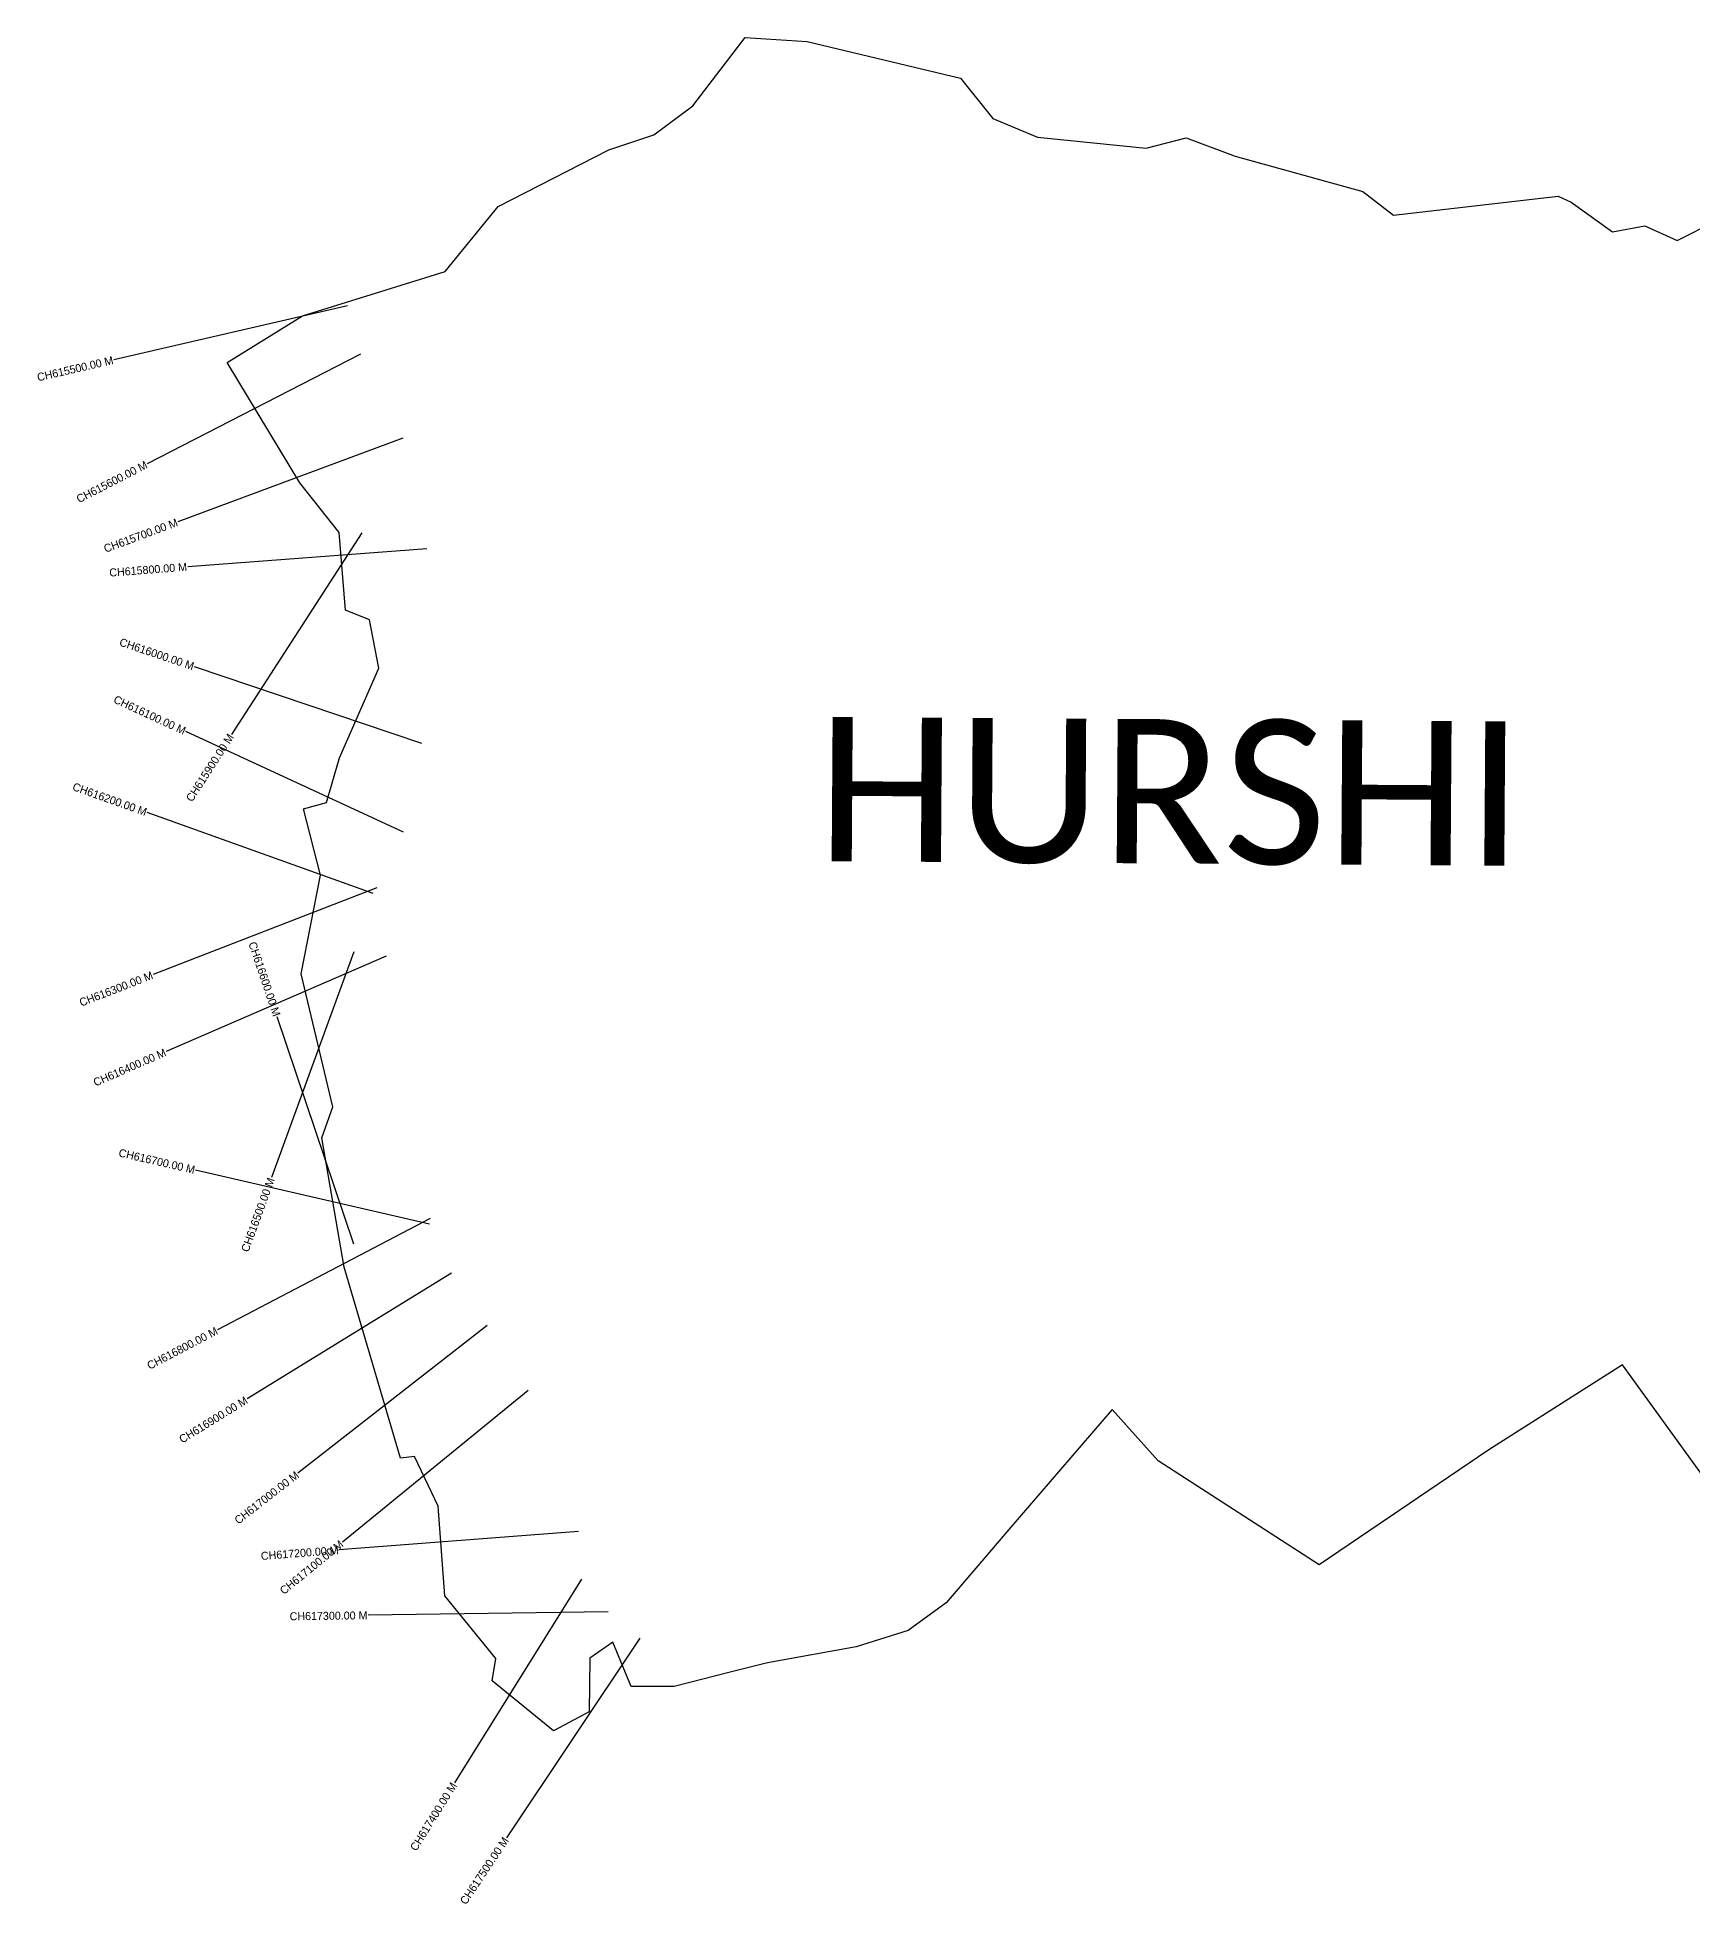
# Model space of a CAD drawing. Header units: metres. Extents: x 322726 to 326866, y 1820442 to 1822835.
# Drawn here: x 322726 to 324796, y 1820502 to 1822835 of the extents above; entities that cross this region are included whole.
import ezdxf
from ezdxf.enums import TextEntityAlignment as Align

# ---------------------------------------------------------------- set-up
doc = ezdxf.new("R2010")
doc.units = ezdxf.units.M
for name, color, linetype in [('CS', 134, 'Continuous'), ('CSMark', 6, 'Continuous'), ('VILLAGE NAME', 250, 'Continuous')]:
    doc.layers.add(name, color=color, linetype=linetype)

msp = doc.modelspace()

# ---------------------------------------------------------------- linework, layer by layer
at = {"color": 6}
for points in [[(322963.7, 1822428.4), (323057.9, 1822486.9), (323236.4, 1822542.1), (323302.5, 1822623.5), (323440.9, 1822694.1), (323497.4, 1822713.1), (323546, 1822749.2), (323611.6, 1822834.8), (323688.9, 1822829.4), (323880.6, 1822783.7), (323921, 1822733.2), (323977, 1822710), (324112.8, 1822696.3), (324162.9, 1822709.3), (324224.2, 1822686.3), (324383.8, 1822642.2), (324421.9, 1822612.6), (324628.2, 1822636.4), (324644.2, 1822628.7), (324695.8, 1822591.5), (324736.5, 1822599), (324776.9, 1822580.7), (324826.2, 1822605.7)], [(324825.1, 1821014.3), (324708.5, 1821175.4), (324541.2, 1821069.2), (324329.2, 1820925.4), (324127.9, 1821055.5), (324070.5, 1821119.8), (323941.3, 1820969.7), (323904.8, 1820927.2), (323862.6, 1820878.1), (323815.4, 1820843.6), (323750.1, 1820823.2), (323643.9, 1820803.9), (323637.8, 1820802.8), (323592.8, 1820791.3), (323522.5, 1820773.3), (323468.9, 1820773.3), (323445.8, 1820828.7), (323417.3, 1820809), (323416.3, 1820741.7), (323371.6, 1820718.2), (323295.2, 1820780.6), (323299.8, 1820808.4), (323236, 1820886.7), (323227.4, 1820999), (323198, 1821061), (323180.4, 1821058.7), (323110.1, 1821297.4), (323082.3, 1821459.4), (323095.7, 1821498.1), (323056.1, 1821664.2), (323080.3, 1821787.4), (323059.2, 1821870.5), (323088, 1821878.5), (323104.2, 1821934.1), (323153.2, 1822046.3), (323141.8, 1822106.7), (323111.9, 1822119), (323103.7, 1822215.7), (323054.6, 1822277.8), (322963.7, 1822428.4)]]:
    msp.add_lwpolyline(points, dxfattribs=at)
at = {"layer": 'CS'}
for p, q in [((323114.4, 1822499.2), (322822.1, 1822431.7)), ((323130.6, 1822438.9), (322863.8, 1822301.9)), ((323183.5, 1822333.6), (322902.2, 1822229.3)), ((323132, 1822215.5), (322969.1, 1821963.6)), ((323213.6, 1822195.6), (322914.5, 1822173.1)), ((323207.1, 1821952.2), (322922.9, 1822048.1)), ((323184.4, 1821841.2), (322912.1, 1821967)), ((323146.2, 1821764.8), (322863.7, 1821865.8)), ((323151, 1821771.7), (322871.2, 1821663.4)), ((323162.7, 1821686.4), (322887.4, 1821567)), ((323122, 1821691.6), (323019.3, 1821409.7)), ((323122, 1821326.4), (323026.3, 1821610.7)), ((323216.6, 1821351.4), (322924.2, 1821418.8)), ((323217.6, 1821358.3), (322951.8, 1821219.3)), ((323244.2, 1821290.2), (322988.7, 1821132.9)), ((323288.9, 1821224.5), (323052.3, 1821040.1)), ((323340.2, 1821143.5), (323107.8, 1820953.8)), ((323403.1, 1820967.2), (323104, 1820944.1)), ((323406.7, 1820907.6), (323248, 1820653)), ((323440.2, 1820866.6), (323140.2, 1820862.5)), ((323479.9, 1820833.7), (323313, 1820584.5))]:
    msp.add_line(p, q, dxfattribs=at)

# ---------------------------------------------------------------- texts
at = {"layer": 'CSMark'}
for s, rotation, p in [('CH615500.00 M', 13.0005, (322821.1, 1822431.5)), ('CH615600.00 M', 27.1824, (322862.9, 1822301.4)), ('CH615700.00 M', 20.3353, (322901.3, 1822229)), ('CH615800.00 M', 4.3193, (322913.5, 1822173)), ('CH616000.00 M', 341.3523, (322921.9, 1822048.4)), ('CH616100.00 M', 335.2111, (322911.2, 1821967.4)), ('CH615900.00 M', 57.1143, (322968.6, 1821962.8)), ('CH616200.00 M', 340.3348, (322862.8, 1821866.1)), ('CH616600.00 M', 288.5984, (323026, 1821611.6)), ('CH616300.00 M', 21.1614, (322870.3, 1821663)), ('CH616400.00 M', 23.4397, (322886.5, 1821566.6)), ('CH616700.00 M', 347.0013, (322923.3, 1821419.1)), ('CH616500.00 M', 69.9747, (323018.9, 1821408.8)), ('CH616800.00 M', 27.6052, (322950.9, 1821218.8)), ('CH616900.00 M', 31.6269, (322987.9, 1821132.4)), ('CH617000.00 M', 37.9241, (323051.5, 1821039.5)), ('CH617100.00 M', 39.2189, (323107, 1820953.2)), ('CH617200.00 M', 4.404, (323103, 1820944)), ('CH617300.00 M', 0.78, (323139.2, 1820862.5)), ('CH617400.00 M', 58.074, (323247.5, 1820652.2)), ('CH617500.00 M', 56.1896, (323312.4, 1820583.6))]:
    msp.add_text(s, height=10, rotation=rotation, dxfattribs=at).set_placement(p, align=Align.MIDDLE_RIGHT)
at = {"layer": 'VILLAGE NAME', "insert": (323701.6, 1821985.5), "char_height": 180.345, "attachment_point": 1, "rotation": 359.6139}
msp.add_mtext_dynamic_manual_height_columns('{\\fCalibri|b0|i0|c0|p34;HURSHI}', width=1779.605, gutter_width=901.7, heights=[0], dxfattribs=at)

doc.saveas('drawing.dxf')
